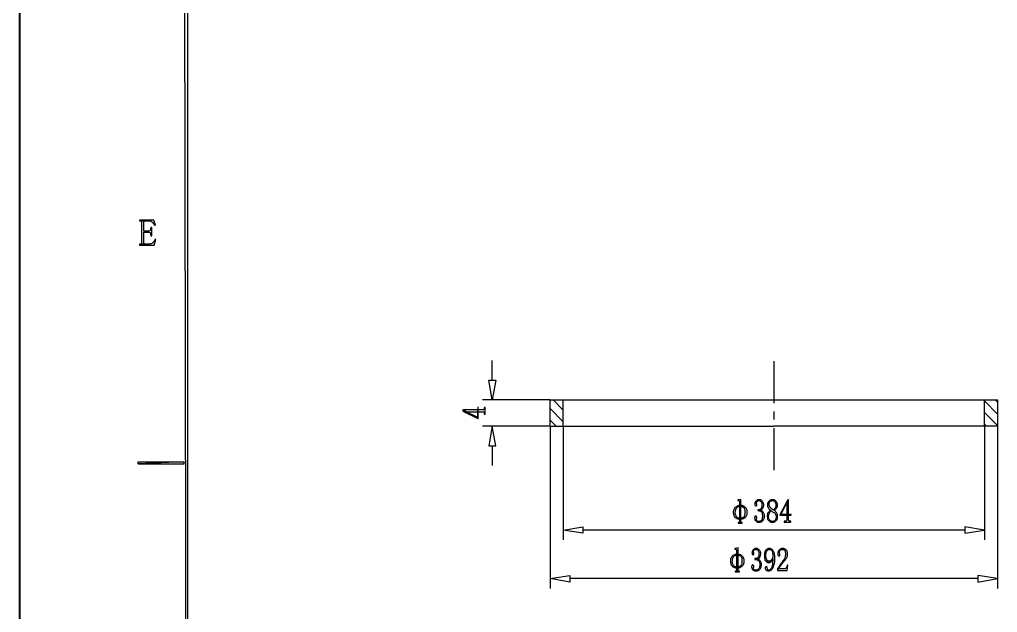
# Model space of a CAD drawing. Extents: x -15.4 to 0.8, y 0.3 to 11.8.
# Drawn here: x -15.385 to -12.619, y 4.331 to 6.009 of the extents above; entities that cross this region are included whole.
import ezdxf

# ---------------------------------------------------------------- set-up
doc = ezdxf.new("R2010")
doc.units = 0
doc.header["$MEASUREMENT"] = 0
doc.linetypes.add('AUSGEZOGEN', pattern=[0])
doc.layers.get('0').update_dxf_attribs({"linetype": 'AUSGEZOGEN'})

msp = doc.modelspace()

# ---------------------------------------------------------------- linework, layer by layer
for points in [[(-15.3829, 11.6211), (-15.3846, 11.6236), (-15.3846, 11.6236), (-15.3829, 0.5677), (-15.3829, 11.6211)], [(-15.3846, 11.6236), (-15.3829, 0.5677), (-15.3829, 0.5677), (-15.3846, 0.5677), (-15.3846, 11.6236)], [(-14.9088, 11.4269), (-14.9279, 11.4452), (-14.9279, 11.4452), (-14.9088, 0.7536), (-14.9088, 11.4269)], [(-15.0046, 5.4419), (-15.0454, 5.4419), (-15.0454, 5.4419), (-15.0454, 5.4394), (-15.0454, 5.4394), (-15.0154, 5.4394), (-15.0154, 5.4394), (-15.0129, 5.4386), (-15.0129, 5.4386), (-15.0113, 5.4377), (-15.0113, 5.4377), (-15.0088, 5.4352), (-15.0088, 5.4352), (-15.0071, 5.4344), (-15.0071, 5.4344), (-15.0063, 5.4327), (-15.0063, 5.4327), (-15.0046, 5.4311), (-15.0046, 5.4311), (-15.0038, 5.4286), (-15.0038, 5.4286), (-15.0021, 5.4269), (-15.0021, 5.4269), (-15.0004, 5.4277), (-15.0046, 5.4419)], [(-15.0438, 5.4394), (-15.0421, 5.4394), (-15.0421, 5.4394), (-15.0404, 5.4386), (-15.0404, 5.4386), (-15.0404, 5.4377), (-15.0404, 5.4377), (-15.0396, 5.4361), (-15.0396, 5.4361), (-15.0396, 5.3761), (-15.0396, 5.3761), (-15.0404, 5.3744), (-15.0404, 5.3744), (-15.0413, 5.3744), (-15.0413, 5.3744), (-15.0429, 5.3736), (-15.0429, 5.3736), (-15.0296, 5.3736), (-15.0296, 5.3736), (-15.0304, 5.3736), (-15.0304, 5.3736), (-15.0321, 5.3744), (-15.0321, 5.3744), (-15.0321, 5.3752), (-15.0321, 5.3752), (-15.0329, 5.3769), (-15.0329, 5.3769), (-15.0329, 5.4077), (-15.0329, 5.4077), (-15.0213, 5.4077), (-15.0213, 5.4077), (-15.0329, 5.4102), (-15.0329, 5.4102), (-15.0329, 5.4369), (-15.0329, 5.4369), (-15.0321, 5.4386), (-15.0321, 5.4386), (-15.0313, 5.4386), (-15.0313, 5.4386), (-15.0296, 5.4394), (-15.0296, 5.4394), (-15.0179, 5.4394), (-15.0438, 5.4394)], [(-15.0104, 5.4211), (-15.0129, 5.4211), (-15.0129, 5.4211), (-15.0129, 5.4186), (-15.0129, 5.4186), (-15.0138, 5.4161), (-15.0138, 5.4161), (-15.0138, 5.4136), (-15.0138, 5.4136), (-15.0146, 5.4127), (-15.0146, 5.4127), (-15.0154, 5.4119), (-15.0154, 5.4119), (-15.0188, 5.4102), (-15.0188, 5.4102), (-15.0329, 5.4102), (-15.0329, 5.4102), (-15.0213, 5.4077), (-15.0213, 5.4077), (-15.0179, 5.4077), (-15.0179, 5.4077), (-15.0163, 5.4069), (-15.0163, 5.4069), (-15.0146, 5.4052), (-15.0146, 5.4052), (-15.0138, 5.4036), (-15.0138, 5.4036), (-15.0138, 5.4011), (-15.0138, 5.4011), (-15.0129, 5.3986), (-15.0129, 5.3986), (-15.0129, 5.3969), (-15.0129, 5.3969), (-15.0104, 5.3969), (-15.0104, 5.4211)], [(-15.0013, 5.3877), (-15.0021, 5.3852), (-15.0021, 5.3852), (-15.0038, 5.3819), (-15.0038, 5.3819), (-15.0054, 5.3802), (-15.0054, 5.3802), (-15.0063, 5.3786), (-15.0063, 5.3786), (-15.0079, 5.3769), (-15.0079, 5.3769), (-15.0088, 5.3769), (-15.0088, 5.3769), (-15.0104, 5.3752), (-15.0104, 5.3752), (-15.0121, 5.3744), (-15.0121, 5.3744), (-15.0146, 5.3744), (-15.0146, 5.3744), (-15.0163, 5.3736), (-15.0163, 5.3736), (-15.0454, 5.3736), (-15.0454, 5.3736), (-15.0454, 5.3711), (-15.0454, 5.3711), (-15.0038, 5.3711), (-15.0038, 5.3711), (-14.9988, 5.3869), (-15.0013, 5.3877)], [(-14.0479, 4.9886), (-14.0479, 5.0444)], [(-13.2513, 5.0427), (-13.2513, 4.9236)], [(-14.0571, 4.9886), (-14.0379, 4.9886), (-14.0379, 4.9886), (-14.0479, 4.9327), (-14.0571, 4.9886)], [(-13.8838, 4.9327), (-14.0754, 4.9327)], [(-13.8838, 4.9327), (-13.2513, 4.9327)], [(-13.8838, 4.8586), (-13.8838, 4.9327)], [(-13.8754, 4.9327), (-13.8471, 4.9036)], [(-13.8471, 4.8586), (-13.8471, 4.9327)], [(-13.2513, 4.9327), (-12.6188, 4.9327), (-12.6188, 4.9327), (-12.6188, 4.8586)], [(-12.6554, 4.8586), (-12.6554, 4.9327)], [(-12.6554, 4.9302), (-12.6188, 4.8927)], [(-12.6254, 4.9327), (-12.6188, 4.9261)], [(-14.1304, 4.9044), (-14.1304, 4.9011), (-14.1304, 4.9011), (-14.0888, 4.8802), (-14.0888, 4.8802), (-14.0871, 4.8802), (-14.0871, 4.8802), (-14.0871, 4.8994), (-14.0871, 4.8994), (-14.0729, 4.8994), (-14.0729, 4.8994), (-14.0713, 4.8986), (-14.0713, 4.8986), (-14.0713, 4.8977), (-14.0713, 4.8977), (-14.0704, 4.8969), (-14.0704, 4.8969), (-14.0704, 4.8919), (-14.0704, 4.8919), (-14.0679, 4.8919), (-14.0679, 4.8919), (-14.0679, 4.9111), (-14.0679, 4.9111), (-14.0704, 4.9111), (-14.0704, 4.9111), (-14.0704, 4.9061), (-14.0704, 4.9061), (-14.0713, 4.9052), (-14.0713, 4.9052), (-14.0729, 4.9044), (-14.0729, 4.9044), (-14.0871, 4.9044), (-14.0871, 4.9044), (-14.0871, 4.9119), (-14.0871, 4.9119), (-14.0888, 4.9119), (-14.0888, 4.9119), (-14.0888, 4.8827), (-14.0888, 4.8827), (-14.1213, 4.8994), (-14.1304, 4.9044)], [(-14.1304, 4.9044), (-14.1213, 4.8994), (-14.1213, 4.8994), (-14.0888, 4.8994), (-14.0888, 4.8994), (-14.0888, 4.8827), (-14.0888, 4.8827), (-14.0888, 4.9044), (-14.1304, 4.9044)], [(-13.8838, 4.9086), (-13.8471, 4.8711)], [(-13.2513, 4.9002), (-13.2513, 4.8769)], [(-12.6554, 4.8969), (-12.6188, 4.8602)], [(-13.8838, 4.8752), (-13.8671, 4.8586)], [(-13.8838, 4.8586), (-14.0754, 4.8586)], [(-14.0571, 4.8027), (-14.0379, 4.8027), (-14.0379, 4.8027), (-14.0479, 4.8586), (-14.0571, 4.8027)], [(-13.8838, 4.8586), (-13.8838, 4.3986)], [(-13.8838, 4.8586), (-13.2513, 4.8586)], [(-13.8471, 4.8586), (-13.8471, 4.5369)], [(-12.6188, 4.8586), (-13.2513, 4.8586)], [(-13.2513, 4.8527), (-13.2513, 4.7336)], [(-12.6554, 4.8644), (-12.6496, 4.8586)], [(-12.6554, 4.8586), (-12.6554, 4.5369)], [(-12.6188, 4.8586), (-12.6188, 4.3986)], [(-14.0479, 4.8027), (-14.0479, 4.7469)], [(-14.9188, 4.7519), (-14.9188, 4.7577), (-14.9188, 4.7577), (-15.0488, 4.7519), (-14.9188, 4.7519)], [(-14.9188, 4.7577), (-15.0488, 4.7519), (-15.0488, 4.7519), (-15.0488, 4.7577), (-14.9188, 4.7577)], [(-13.3446, 4.6511), (-13.3529, 4.6494), (-13.3529, 4.6494), (-13.3529, 4.6477), (-13.3529, 4.6477), (-13.3504, 4.6477), (-13.3504, 4.6477), (-13.3496, 4.6469), (-13.3496, 4.6469), (-13.3488, 4.6461), (-13.3488, 4.6461), (-13.3488, 4.6336), (-13.3488, 4.6336), (-13.3513, 4.6336), (-13.3513, 4.6336), (-13.3521, 4.6327), (-13.3521, 4.6327), (-13.3538, 4.6327), (-13.3538, 4.6327), (-13.3554, 4.6319), (-13.3554, 4.6319), (-13.3429, 4.6319), (-13.3429, 4.6319), (-13.3413, 4.6311), (-13.3413, 4.6311), (-13.3404, 4.6311), (-13.3404, 4.6311), (-13.3388, 4.6302), (-13.3388, 4.6302), (-13.3354, 4.6269), (-13.3354, 4.6269), (-13.3354, 4.6261), (-13.3354, 4.6261), (-13.3346, 4.6244), (-13.3346, 4.6244), (-13.3338, 4.6236), (-13.3338, 4.6236), (-13.3329, 4.6219), (-13.3329, 4.6219), (-13.3329, 4.6102), (-13.3329, 4.6102), (-13.3338, 4.6077), (-13.3338, 4.6077), (-13.3338, 4.6061), (-13.3338, 4.6061), (-13.3346, 4.6044), (-13.3346, 4.6044), (-13.3354, 4.6036), (-13.3354, 4.6036), (-13.3354, 4.6019), (-13.3354, 4.6019), (-13.3371, 4.6002), (-13.3371, 4.6002), (-13.3388, 4.5994), (-13.3388, 4.5994), (-13.3396, 4.5986), (-13.3396, 4.5986), (-13.3413, 4.5977), (-13.3413, 4.5977), (-13.3571, 4.5977), (-13.3571, 4.5977), (-13.3563, 4.5969), (-13.3563, 4.5969), (-13.3546, 4.5969), (-13.3546, 4.5969), (-13.3529, 4.5961), (-13.3529, 4.5961), (-13.3521, 4.5961), (-13.3521, 4.5961), (-13.3504, 4.5952), (-13.3504, 4.5952), (-13.3488, 4.5952), (-13.3488, 4.5952), (-13.3488, 4.5861), (-13.3488, 4.5861), (-13.3521, 4.5861), (-13.3521, 4.5861), (-13.3521, 4.5836), (-13.3521, 4.5836), (-13.3421, 4.5861), (-13.3421, 4.5861), (-13.3429, 4.5861), (-13.3429, 4.5861), (-13.3438, 4.5869), (-13.3438, 4.5869), (-13.3446, 4.5886), (-13.3446, 4.5886), (-13.3446, 4.5952), (-13.3446, 4.5952), (-13.3429, 4.5961), (-13.3429, 4.5961), (-13.3396, 4.5961), (-13.3396, 4.5961), (-13.3379, 4.5969), (-13.3379, 4.5969), (-13.3371, 4.5969), (-13.3371, 4.5969), (-13.3354, 4.5977), (-13.3354, 4.5977), (-13.3346, 4.5986), (-13.3346, 4.5986), (-13.3329, 4.5994), (-13.3329, 4.5994), (-13.3304, 4.6019), (-13.3304, 4.6019), (-13.3296, 4.6036), (-13.3296, 4.6036), (-13.3288, 4.6044), (-13.3288, 4.6044), (-13.3279, 4.6061), (-13.3279, 4.6061), (-13.3279, 4.6077), (-13.3279, 4.6077), (-13.3271, 4.6094), (-13.3271, 4.6094), (-13.3271, 4.6194), (-13.3271, 4.6194), (-13.3279, 4.6211), (-13.3279, 4.6211), (-13.3279, 4.6227), (-13.3279, 4.6227), (-13.3288, 4.6244), (-13.3288, 4.6244), (-13.3296, 4.6252), (-13.3296, 4.6252), (-13.3304, 4.6269), (-13.3304, 4.6269), (-13.3321, 4.6277), (-13.3321, 4.6277), (-13.3321, 4.6286), (-13.3321, 4.6286), (-13.3329, 4.6294), (-13.3329, 4.6294), (-13.3346, 4.6302), (-13.3346, 4.6302), (-13.3354, 4.6311), (-13.3354, 4.6311), (-13.3371, 4.6319), (-13.3371, 4.6319), (-13.3379, 4.6327), (-13.3379, 4.6327), (-13.3396, 4.6336), (-13.3396, 4.6336), (-13.3446, 4.6336), (-13.3446, 4.6511)], [(-13.2988, 4.6486), (-13.3004, 4.6477), (-13.3004, 4.6477), (-13.3013, 4.6469), (-13.3013, 4.6469), (-13.3021, 4.6452), (-13.3021, 4.6452), (-13.3038, 4.6444), (-13.3038, 4.6444), (-13.3038, 4.6427), (-13.3038, 4.6427), (-13.3046, 4.6411), (-13.3046, 4.6411), (-13.3046, 4.6394), (-13.3046, 4.6394), (-13.3054, 4.6377), (-13.3054, 4.6377), (-13.3054, 4.6369), (-13.3054, 4.6369), (-13.3046, 4.6344), (-13.3046, 4.6344), (-13.3038, 4.6336), (-13.3038, 4.6336), (-13.3029, 4.6327), (-13.3029, 4.6327), (-13.3013, 4.6327), (-13.3013, 4.6327), (-13.2996, 4.6336), (-13.2996, 4.6336), (-13.2996, 4.6386), (-13.2996, 4.6386), (-13.3004, 4.6386), (-13.3004, 4.6386), (-13.3004, 4.6444), (-13.3004, 4.6444), (-13.2996, 4.6452), (-13.2996, 4.6452), (-13.2963, 4.6469), (-13.2963, 4.6469), (-13.2954, 4.6477), (-13.2954, 4.6477), (-13.2938, 4.6477), (-13.2988, 4.6486)], [(-13.2929, 4.6502), (-13.2946, 4.6494), (-13.2946, 4.6494), (-13.2963, 4.6494), (-13.2963, 4.6494), (-13.2971, 4.6486), (-13.2971, 4.6486), (-13.2988, 4.6486), (-13.2988, 4.6486), (-13.2938, 4.6477), (-13.2938, 4.6477), (-13.2921, 4.6477), (-13.2921, 4.6477), (-13.2904, 4.6469), (-13.2904, 4.6469), (-13.2888, 4.6461), (-13.2888, 4.6461), (-13.2879, 4.6452), (-13.2879, 4.6452), (-13.2863, 4.6419), (-13.2863, 4.6419), (-13.2854, 4.6402), (-13.2854, 4.6402), (-13.2854, 4.6294), (-13.2854, 4.6294), (-13.2863, 4.6277), (-13.2863, 4.6277), (-13.2871, 4.6261), (-13.2871, 4.6261), (-13.2879, 4.6252), (-13.2879, 4.6252), (-13.2879, 4.6244), (-13.2879, 4.6244), (-13.2888, 4.6236), (-13.2888, 4.6236), (-13.2904, 4.6227), (-13.2904, 4.6227), (-13.2913, 4.6219), (-13.2913, 4.6219), (-13.2929, 4.6219), (-13.2929, 4.6219), (-13.2946, 4.6211), (-13.2946, 4.6211), (-13.2963, 4.6211), (-13.2963, 4.6211), (-13.2963, 4.6194), (-13.2963, 4.6194), (-13.2946, 4.6194), (-13.2946, 4.6194), (-13.2929, 4.6186), (-13.2929, 4.6186), (-13.2896, 4.6186), (-13.2896, 4.6186), (-13.2879, 4.6169), (-13.2879, 4.6169), (-13.2863, 4.6161), (-13.2863, 4.6161), (-13.2854, 4.6152), (-13.2854, 4.6152), (-13.2846, 4.6136), (-13.2846, 4.6136), (-13.2846, 4.6119), (-13.2846, 4.6119), (-13.2838, 4.6102), (-13.2838, 4.6102), (-13.2838, 4.6086), (-13.2838, 4.6086), (-13.2829, 4.6069), (-13.2829, 4.6069), (-13.2829, 4.6002), (-13.2829, 4.6002), (-13.2838, 4.5986), (-13.2838, 4.5986), (-13.2838, 4.5969), (-13.2838, 4.5969), (-13.2846, 4.5952), (-13.2846, 4.5952), (-13.2854, 4.5936), (-13.2854, 4.5936), (-13.2854, 4.5927), (-13.2854, 4.5927), (-13.2863, 4.5927), (-13.2863, 4.5927), (-13.2871, 4.5911), (-13.2871, 4.5911), (-13.2879, 4.5902), (-13.2879, 4.5902), (-13.2896, 4.5894), (-13.2896, 4.5894), (-13.2904, 4.5894), (-13.2904, 4.5894), (-13.2921, 4.5886), (-13.2921, 4.5886), (-13.2938, 4.5886), (-13.2938, 4.5886), (-13.2854, 4.5886), (-13.2854, 4.5886), (-13.2838, 4.5894), (-13.2838, 4.5894), (-13.2829, 4.5902), (-13.2829, 4.5902), (-13.2821, 4.5919), (-13.2821, 4.5919), (-13.2813, 4.5927), (-13.2813, 4.5927), (-13.2804, 4.5936), (-13.2804, 4.5936), (-13.2796, 4.5952), (-13.2796, 4.5952), (-13.2788, 4.5969), (-13.2788, 4.5969), (-13.2788, 4.5986), (-13.2788, 4.5986), (-13.2779, 4.6002), (-13.2779, 4.6002), (-13.2779, 4.6077), (-13.2779, 4.6077), (-13.2788, 4.6094), (-13.2788, 4.6094), (-13.2796, 4.6111), (-13.2796, 4.6111), (-13.2804, 4.6127), (-13.2804, 4.6127), (-13.2804, 4.6136), (-13.2804, 4.6136), (-13.2813, 4.6144), (-13.2813, 4.6144), (-13.2821, 4.6161), (-13.2821, 4.6161), (-13.2829, 4.6169), (-13.2829, 4.6169), (-13.2846, 4.6177), (-13.2846, 4.6177), (-13.2854, 4.6186), (-13.2854, 4.6186), (-13.2888, 4.6202), (-13.2888, 4.6202), (-13.2879, 4.6211), (-13.2879, 4.6211), (-13.2846, 4.6227), (-13.2846, 4.6227), (-13.2838, 4.6236), (-13.2838, 4.6236), (-13.2829, 4.6252), (-13.2829, 4.6252), (-13.2821, 4.6261), (-13.2821, 4.6261), (-13.2813, 4.6269), (-13.2813, 4.6269), (-13.2813, 4.6286), (-13.2813, 4.6286), (-13.2804, 4.6302), (-13.2804, 4.6302), (-13.2804, 4.6319), (-13.2804, 4.6319), (-13.2796, 4.6336), (-13.2796, 4.6336), (-13.2796, 4.6369), (-13.2796, 4.6369), (-13.2804, 4.6386), (-13.2804, 4.6386), (-13.2804, 4.6402), (-13.2804, 4.6402), (-13.2813, 4.6419), (-13.2813, 4.6419), (-13.2821, 4.6436), (-13.2821, 4.6436), (-13.2838, 4.6452), (-13.2838, 4.6452), (-13.2846, 4.6469), (-13.2846, 4.6469), (-13.2854, 4.6477), (-13.2854, 4.6477), (-13.2871, 4.6486), (-13.2871, 4.6486), (-13.2879, 4.6494), (-13.2879, 4.6494), (-13.2913, 4.6494), (-13.2929, 4.6502)], [(-13.2546, 4.6502), (-13.2563, 4.6494), (-13.2563, 4.6494), (-13.2588, 4.6494), (-13.2588, 4.6494), (-13.2604, 4.6486), (-13.2604, 4.6486), (-13.2621, 4.6486), (-13.2621, 4.6486), (-13.2629, 4.6477), (-13.2629, 4.6477), (-13.2638, 4.6469), (-13.2638, 4.6469), (-13.2654, 4.6452), (-13.2654, 4.6452), (-13.2654, 4.6444), (-13.2654, 4.6444), (-13.2671, 4.6436), (-13.2671, 4.6436), (-13.2679, 4.6419), (-13.2679, 4.6419), (-13.2679, 4.6402), (-13.2679, 4.6402), (-13.2688, 4.6386), (-13.2688, 4.6386), (-13.2688, 4.6319), (-13.2688, 4.6319), (-13.2679, 4.6294), (-13.2679, 4.6294), (-13.2671, 4.6286), (-13.2671, 4.6286), (-13.2663, 4.6269), (-13.2663, 4.6269), (-13.2663, 4.6261), (-13.2663, 4.6261), (-13.2654, 4.6244), (-13.2654, 4.6244), (-13.2646, 4.6236), (-13.2646, 4.6236), (-13.2629, 4.6219), (-13.2629, 4.6219), (-13.2621, 4.6211), (-13.2621, 4.6211), (-13.2604, 4.6202), (-13.2604, 4.6202), (-13.2613, 4.6202), (-13.2613, 4.6202), (-13.2621, 4.6186), (-13.2621, 4.6186), (-13.2579, 4.6186), (-13.2579, 4.6186), (-13.2546, 4.6169), (-13.2546, 4.6169), (-13.2538, 4.6152), (-13.2538, 4.6152), (-13.2521, 4.6144), (-13.2521, 4.6144), (-13.2513, 4.6136), (-13.2513, 4.6136), (-13.2496, 4.6127), (-13.2496, 4.6127), (-13.2479, 4.6111), (-13.2479, 4.6111), (-13.2454, 4.6061), (-13.2454, 4.6061), (-13.2446, 4.6044), (-13.2446, 4.6044), (-13.2446, 4.5986), (-13.2446, 4.5986), (-13.2454, 4.5969), (-13.2454, 4.5969), (-13.2454, 4.5952), (-13.2454, 4.5952), (-13.2471, 4.5919), (-13.2471, 4.5919), (-13.2488, 4.5902), (-13.2488, 4.5902), (-13.2504, 4.5894), (-13.2504, 4.5894), (-13.2521, 4.5894), (-13.2521, 4.5894), (-13.2529, 4.5886), (-13.2529, 4.5886), (-13.2621, 4.5886), (-13.2621, 4.5886), (-13.2613, 4.5877), (-13.2613, 4.5877), (-13.2596, 4.5869), (-13.2596, 4.5869), (-13.2504, 4.5869), (-13.2504, 4.5869), (-13.2496, 4.5877), (-13.2496, 4.5877), (-13.2479, 4.5886), (-13.2479, 4.5886), (-13.2471, 4.5894), (-13.2471, 4.5894), (-13.2454, 4.5902), (-13.2454, 4.5902), (-13.2446, 4.5911), (-13.2446, 4.5911), (-13.2446, 4.5919), (-13.2446, 4.5919), (-13.2438, 4.5927), (-13.2438, 4.5927), (-13.2421, 4.5944), (-13.2421, 4.5944), (-13.2421, 4.5961), (-13.2421, 4.5961), (-13.2413, 4.5977), (-13.2413, 4.5977), (-13.2413, 4.5994), (-13.2413, 4.5994), (-13.2404, 4.6011), (-13.2404, 4.6011), (-13.2404, 4.6052), (-13.2404, 4.6052), (-13.2413, 4.6069), (-13.2413, 4.6069), (-13.2413, 4.6086), (-13.2413, 4.6086), (-13.2421, 4.6102), (-13.2421, 4.6102), (-13.2429, 4.6119), (-13.2429, 4.6119), (-13.2429, 4.6127), (-13.2429, 4.6127), (-13.2438, 4.6144), (-13.2438, 4.6144), (-13.2454, 4.6152), (-13.2454, 4.6152), (-13.2463, 4.6169), (-13.2463, 4.6169), (-13.2471, 4.6177), (-13.2471, 4.6177), (-13.2488, 4.6194), (-13.2488, 4.6194), (-13.2504, 4.6202), (-13.2504, 4.6202), (-13.2496, 4.6202), (-13.2496, 4.6202), (-13.2488, 4.6211), (-13.2488, 4.6211), (-13.2521, 4.6219), (-13.2521, 4.6219), (-13.2529, 4.6219), (-13.2529, 4.6219), (-13.2546, 4.6227), (-13.2546, 4.6227), (-13.2554, 4.6236), (-13.2554, 4.6236), (-13.2571, 4.6244), (-13.2571, 4.6244), (-13.2579, 4.6252), (-13.2579, 4.6252), (-13.2596, 4.6261), (-13.2596, 4.6261), (-13.2604, 4.6277), (-13.2604, 4.6277), (-13.2613, 4.6286), (-13.2613, 4.6286), (-13.2629, 4.6302), (-13.2629, 4.6302), (-13.2638, 4.6319), (-13.2638, 4.6319), (-13.2646, 4.6336), (-13.2646, 4.6336), (-13.2646, 4.6394), (-13.2646, 4.6394), (-13.2638, 4.6411), (-13.2638, 4.6411), (-13.2638, 4.6427), (-13.2638, 4.6427), (-13.2629, 4.6444), (-13.2629, 4.6444), (-13.2621, 4.6452), (-13.2621, 4.6452), (-13.2604, 4.6461), (-13.2604, 4.6461), (-13.2596, 4.6469), (-13.2596, 4.6469), (-13.2579, 4.6469), (-13.2579, 4.6469), (-13.2563, 4.6477), (-13.2563, 4.6477), (-13.2479, 4.6477), (-13.2479, 4.6477), (-13.2488, 4.6486), (-13.2488, 4.6486), (-13.2504, 4.6494), (-13.2504, 4.6494), (-13.2529, 4.6494), (-13.2546, 4.6502)], [(-13.2479, 4.6477), (-13.2546, 4.6477), (-13.2546, 4.6477), (-13.2538, 4.6477), (-13.2538, 4.6477), (-13.2521, 4.6469), (-13.2521, 4.6469), (-13.2504, 4.6469), (-13.2504, 4.6469), (-13.2471, 4.6436), (-13.2471, 4.6436), (-13.2463, 4.6419), (-13.2463, 4.6419), (-13.2463, 4.6402), (-13.2463, 4.6402), (-13.2454, 4.6386), (-13.2454, 4.6386), (-13.2454, 4.6302), (-13.2454, 4.6302), (-13.2471, 4.6269), (-13.2471, 4.6269), (-13.2471, 4.6261), (-13.2471, 4.6261), (-13.2488, 4.6252), (-13.2488, 4.6252), (-13.2496, 4.6236), (-13.2496, 4.6236), (-13.2504, 4.6227), (-13.2504, 4.6227), (-13.2521, 4.6219), (-13.2521, 4.6219), (-13.2488, 4.6211), (-13.2488, 4.6211), (-13.2471, 4.6219), (-13.2471, 4.6219), (-13.2463, 4.6236), (-13.2463, 4.6236), (-13.2446, 4.6244), (-13.2446, 4.6244), (-13.2438, 4.6261), (-13.2438, 4.6261), (-13.2429, 4.6269), (-13.2429, 4.6269), (-13.2429, 4.6277), (-13.2429, 4.6277), (-13.2421, 4.6294), (-13.2421, 4.6294), (-13.2413, 4.6311), (-13.2413, 4.6311), (-13.2413, 4.6377), (-13.2413, 4.6377), (-13.2421, 4.6394), (-13.2421, 4.6394), (-13.2421, 4.6411), (-13.2421, 4.6411), (-13.2429, 4.6427), (-13.2429, 4.6427), (-13.2438, 4.6444), (-13.2438, 4.6444), (-13.2446, 4.6452), (-13.2446, 4.6452), (-13.2463, 4.6469), (-13.2479, 4.6477)], [(-13.2096, 4.6502), (-13.2121, 4.6502), (-13.2121, 4.6502), (-13.2338, 4.6077), (-13.2338, 4.6077), (-13.2338, 4.6061), (-13.2338, 4.6061), (-13.2146, 4.6061), (-13.2146, 4.6061), (-13.2146, 4.5919), (-13.2146, 4.5919), (-13.2154, 4.5902), (-13.2154, 4.5902), (-13.2171, 4.5894), (-13.2171, 4.5894), (-13.2221, 4.5894), (-13.2221, 4.5894), (-13.2221, 4.5869), (-13.2221, 4.5869), (-13.2029, 4.5869), (-13.2029, 4.5869), (-13.2029, 4.5894), (-13.2029, 4.5894), (-13.2071, 4.5894), (-13.2071, 4.5894), (-13.2088, 4.5902), (-13.2088, 4.5902), (-13.2088, 4.5911), (-13.2088, 4.5911), (-13.2096, 4.5919), (-13.2096, 4.5919), (-13.2096, 4.6061), (-13.2096, 4.6061), (-13.2021, 4.6061), (-13.2021, 4.6061), (-13.2021, 4.6086), (-13.2021, 4.6086), (-13.2313, 4.6086), (-13.2313, 4.6086), (-13.2146, 4.6411), (-13.2096, 4.6502)], [(-13.2096, 4.6502), (-13.2146, 4.6411), (-13.2146, 4.6411), (-13.2146, 4.6086), (-13.2146, 4.6086), (-13.2313, 4.6086), (-13.2313, 4.6086), (-13.2096, 4.6086), (-13.2096, 4.6502)], [(-13.3554, 4.6319), (-13.3563, 4.6311), (-13.3563, 4.6311), (-13.3579, 4.6302), (-13.3579, 4.6302), (-13.3588, 4.6294), (-13.3588, 4.6294), (-13.3604, 4.6286), (-13.3604, 4.6286), (-13.3613, 4.6277), (-13.3613, 4.6277), (-13.3621, 4.6261), (-13.3621, 4.6261), (-13.3629, 4.6252), (-13.3629, 4.6252), (-13.3638, 4.6236), (-13.3638, 4.6236), (-13.3646, 4.6219), (-13.3646, 4.6219), (-13.3654, 4.6202), (-13.3654, 4.6202), (-13.3654, 4.6186), (-13.3654, 4.6186), (-13.3663, 4.6169), (-13.3663, 4.6169), (-13.3663, 4.6127), (-13.3663, 4.6127), (-13.3654, 4.6102), (-13.3654, 4.6102), (-13.3654, 4.6086), (-13.3654, 4.6086), (-13.3646, 4.6069), (-13.3646, 4.6069), (-13.3646, 4.6052), (-13.3646, 4.6052), (-13.3638, 4.6036), (-13.3638, 4.6036), (-13.3629, 4.6027), (-13.3629, 4.6027), (-13.3621, 4.6011), (-13.3621, 4.6011), (-13.3604, 4.6002), (-13.3604, 4.6002), (-13.3588, 4.5986), (-13.3588, 4.5986), (-13.3571, 4.5977), (-13.3571, 4.5977), (-13.3496, 4.5977), (-13.3496, 4.5977), (-13.3513, 4.5977), (-13.3513, 4.5977), (-13.3529, 4.5986), (-13.3529, 4.5986), (-13.3538, 4.5994), (-13.3538, 4.5994), (-13.3554, 4.6002), (-13.3554, 4.6002), (-13.3563, 4.6011), (-13.3563, 4.6011), (-13.3571, 4.6027), (-13.3571, 4.6027), (-13.3579, 4.6027), (-13.3579, 4.6027), (-13.3579, 4.6044), (-13.3579, 4.6044), (-13.3588, 4.6061), (-13.3588, 4.6061), (-13.3596, 4.6077), (-13.3596, 4.6077), (-13.3596, 4.6094), (-13.3596, 4.6094), (-13.3604, 4.6111), (-13.3604, 4.6111), (-13.3604, 4.6161), (-13.3604, 4.6161), (-13.3596, 4.6177), (-13.3596, 4.6177), (-13.3596, 4.6202), (-13.3596, 4.6202), (-13.3588, 4.6219), (-13.3588, 4.6219), (-13.3588, 4.6236), (-13.3588, 4.6236), (-13.3579, 4.6244), (-13.3579, 4.6244), (-13.3571, 4.6261), (-13.3571, 4.6261), (-13.3563, 4.6277), (-13.3563, 4.6277), (-13.3554, 4.6286), (-13.3554, 4.6286), (-13.3538, 4.6294), (-13.3538, 4.6294), (-13.3529, 4.6302), (-13.3529, 4.6302), (-13.3513, 4.6311), (-13.3513, 4.6311), (-13.3488, 4.6311), (-13.3488, 4.6311), (-13.3446, 4.6319), (-13.3554, 4.6319)], [(-13.3446, 4.6319), (-13.3488, 4.6311), (-13.3488, 4.6311), (-13.3488, 4.5977), (-13.3488, 4.5977), (-13.3496, 4.5977), (-13.3496, 4.5977), (-13.3446, 4.5977), (-13.3446, 4.6319)], [(-13.3029, 4.6036), (-13.3038, 4.6036), (-13.3038, 4.6036), (-13.3046, 4.6027), (-13.3046, 4.6027), (-13.3054, 4.6019), (-13.3054, 4.6019), (-13.3054, 4.6002), (-13.3054, 4.6002), (-13.3063, 4.5986), (-13.3063, 4.5986), (-13.3063, 4.5977), (-13.3063, 4.5977), (-13.3054, 4.5961), (-13.3054, 4.5961), (-13.3054, 4.5944), (-13.3054, 4.5944), (-13.3046, 4.5927), (-13.3046, 4.5927), (-13.3038, 4.5919), (-13.3038, 4.5919), (-13.3021, 4.5902), (-13.3021, 4.5902), (-13.3013, 4.5894), (-13.3013, 4.5894), (-13.3004, 4.5886), (-13.3004, 4.5886), (-13.2988, 4.5877), (-13.2988, 4.5877), (-13.2979, 4.5869), (-13.2979, 4.5869), (-13.2896, 4.5869), (-13.2896, 4.5869), (-13.2879, 4.5877), (-13.2879, 4.5877), (-13.2863, 4.5877), (-13.2863, 4.5877), (-13.2854, 4.5886), (-13.2854, 4.5886), (-13.2954, 4.5886), (-13.2954, 4.5886), (-13.2971, 4.5894), (-13.2971, 4.5894), (-13.2988, 4.5902), (-13.2988, 4.5902), (-13.2996, 4.5911), (-13.2996, 4.5911), (-13.3004, 4.5919), (-13.3004, 4.5919), (-13.3004, 4.5961), (-13.3004, 4.5961), (-13.2996, 4.5977), (-13.2996, 4.5977), (-13.2996, 4.6002), (-13.2996, 4.6002), (-13.3004, 4.6019), (-13.3004, 4.6019), (-13.3004, 4.6027), (-13.3004, 4.6027), (-13.3013, 4.6036), (-13.3029, 4.6036)], [(-13.2621, 4.6186), (-13.2638, 4.6177), (-13.2638, 4.6177), (-13.2646, 4.6161), (-13.2646, 4.6161), (-13.2654, 4.6152), (-13.2654, 4.6152), (-13.2671, 4.6136), (-13.2671, 4.6136), (-13.2671, 4.6127), (-13.2671, 4.6127), (-13.2679, 4.6127), (-13.2679, 4.6127), (-13.2688, 4.6111), (-13.2688, 4.6111), (-13.2688, 4.6094), (-13.2688, 4.6094), (-13.2696, 4.6077), (-13.2696, 4.6077), (-13.2696, 4.6061), (-13.2696, 4.6061), (-13.2704, 4.6044), (-13.2704, 4.6044), (-13.2704, 4.6019), (-13.2704, 4.6019), (-13.2696, 4.6002), (-13.2696, 4.6002), (-13.2696, 4.5969), (-13.2696, 4.5969), (-13.2688, 4.5952), (-13.2688, 4.5952), (-13.2679, 4.5944), (-13.2679, 4.5944), (-13.2671, 4.5927), (-13.2671, 4.5927), (-13.2654, 4.5911), (-13.2654, 4.5911), (-13.2646, 4.5902), (-13.2646, 4.5902), (-13.2638, 4.5894), (-13.2638, 4.5894), (-13.2621, 4.5886), (-13.2621, 4.5886), (-13.2554, 4.5886), (-13.2554, 4.5886), (-13.2563, 4.5886), (-13.2563, 4.5886), (-13.2579, 4.5894), (-13.2579, 4.5894), (-13.2596, 4.5894), (-13.2596, 4.5894), (-13.2604, 4.5902), (-13.2604, 4.5902), (-13.2621, 4.5911), (-13.2621, 4.5911), (-13.2629, 4.5919), (-13.2629, 4.5919), (-13.2638, 4.5936), (-13.2638, 4.5936), (-13.2646, 4.5944), (-13.2646, 4.5944), (-13.2654, 4.5961), (-13.2654, 4.5961), (-13.2654, 4.5977), (-13.2654, 4.5977), (-13.2663, 4.5994), (-13.2663, 4.5994), (-13.2663, 4.6044), (-13.2663, 4.6044), (-13.2654, 4.6069), (-13.2654, 4.6069), (-13.2654, 4.6086), (-13.2654, 4.6086), (-13.2646, 4.6102), (-13.2646, 4.6102), (-13.2638, 4.6119), (-13.2638, 4.6119), (-13.2629, 4.6136), (-13.2629, 4.6136), (-13.2621, 4.6152), (-13.2621, 4.6152), (-13.2613, 4.6161), (-13.2613, 4.6161), (-13.2604, 4.6177), (-13.2604, 4.6177), (-13.2588, 4.6186), (-13.2621, 4.6186)], [(-13.7913, 4.5736), (-13.7913, 4.5552), (-13.7913, 4.5552), (-13.8471, 4.5644), (-13.7913, 4.5736)], [(-12.7113, 4.5644), (-13.7913, 4.5644)], [(-13.3404, 4.5861), (-13.3421, 4.5861), (-13.3421, 4.5861), (-13.3521, 4.5836), (-13.3521, 4.5836), (-13.3404, 4.5836), (-13.3404, 4.5861)], [(-12.7113, 4.5736), (-12.7113, 4.5552), (-12.7113, 4.5552), (-12.6554, 4.5644), (-12.7113, 4.5736)], [(-13.3521, 4.5136), (-13.3613, 4.5119), (-13.3613, 4.5119), (-13.3613, 4.5102), (-13.3613, 4.5102), (-13.3588, 4.5102), (-13.3588, 4.5102), (-13.3571, 4.5086), (-13.3571, 4.5086), (-13.3571, 4.4961), (-13.3571, 4.4961), (-13.3579, 4.4952), (-13.3579, 4.4952), (-13.3604, 4.4952), (-13.3604, 4.4952), (-13.3621, 4.4944), (-13.3621, 4.4944), (-13.3638, 4.4936), (-13.3638, 4.4936), (-13.3496, 4.4936), (-13.3496, 4.4936), (-13.3479, 4.4927), (-13.3479, 4.4927), (-13.3471, 4.4919), (-13.3471, 4.4919), (-13.3454, 4.4911), (-13.3454, 4.4911), (-13.3446, 4.4902), (-13.3446, 4.4902), (-13.3438, 4.4886), (-13.3438, 4.4886), (-13.3429, 4.4869), (-13.3429, 4.4869), (-13.3421, 4.4852), (-13.3421, 4.4852), (-13.3413, 4.4836), (-13.3413, 4.4836), (-13.3413, 4.4719), (-13.3413, 4.4719), (-13.3421, 4.4702), (-13.3421, 4.4702), (-13.3421, 4.4686), (-13.3421, 4.4686), (-13.3429, 4.4669), (-13.3429, 4.4669), (-13.3438, 4.4652), (-13.3438, 4.4652), (-13.3438, 4.4644), (-13.3438, 4.4644), (-13.3446, 4.4636), (-13.3446, 4.4636), (-13.3454, 4.4627), (-13.3454, 4.4627), (-13.3471, 4.4611), (-13.3471, 4.4611), (-13.3479, 4.4611), (-13.3479, 4.4611), (-13.3496, 4.4602), (-13.3496, 4.4602), (-13.3579, 4.4602), (-13.3579, 4.4602), (-13.3654, 4.4594), (-13.3654, 4.4594), (-13.3646, 4.4594), (-13.3646, 4.4594), (-13.3629, 4.4586), (-13.3629, 4.4586), (-13.3613, 4.4586), (-13.3613, 4.4586), (-13.3604, 4.4577), (-13.3604, 4.4577), (-13.3571, 4.4577), (-13.3571, 4.4577), (-13.3571, 4.4486), (-13.3571, 4.4486), (-13.3588, 4.4477), (-13.3588, 4.4477), (-13.3604, 4.4477), (-13.3604, 4.4477), (-13.3604, 4.4461), (-13.3604, 4.4461), (-13.3504, 4.4477), (-13.3504, 4.4477), (-13.3521, 4.4494), (-13.3521, 4.4494), (-13.3521, 4.4577), (-13.3521, 4.4577), (-13.3496, 4.4577), (-13.3496, 4.4577), (-13.3479, 4.4586), (-13.3479, 4.4586), (-13.3463, 4.4586), (-13.3463, 4.4586), (-13.3454, 4.4594), (-13.3454, 4.4594), (-13.3438, 4.4602), (-13.3438, 4.4602), (-13.3429, 4.4611), (-13.3429, 4.4611), (-13.3413, 4.4619), (-13.3413, 4.4619), (-13.3404, 4.4627), (-13.3404, 4.4627), (-13.3396, 4.4627), (-13.3396, 4.4627), (-13.3388, 4.4644), (-13.3388, 4.4644), (-13.3379, 4.4652), (-13.3379, 4.4652), (-13.3363, 4.4686), (-13.3363, 4.4686), (-13.3363, 4.4702), (-13.3363, 4.4702), (-13.3354, 4.4719), (-13.3354, 4.4719), (-13.3354, 4.4811), (-13.3354, 4.4811), (-13.3363, 4.4827), (-13.3363, 4.4827), (-13.3363, 4.4844), (-13.3363, 4.4844), (-13.3379, 4.4877), (-13.3379, 4.4877), (-13.3388, 4.4886), (-13.3388, 4.4886), (-13.3404, 4.4902), (-13.3404, 4.4902), (-13.3413, 4.4919), (-13.3413, 4.4919), (-13.3429, 4.4927), (-13.3429, 4.4927), (-13.3438, 4.4936), (-13.3438, 4.4936), (-13.3454, 4.4944), (-13.3454, 4.4944), (-13.3463, 4.4944), (-13.3463, 4.4944), (-13.3479, 4.4952), (-13.3479, 4.4952), (-13.3496, 4.4952), (-13.3496, 4.4952), (-13.3513, 4.4961), (-13.3513, 4.4961), (-13.3521, 4.4961), (-13.3521, 4.5136)], [(-13.3071, 4.5102), (-13.3088, 4.5094), (-13.3088, 4.5094), (-13.3104, 4.5077), (-13.3104, 4.5077), (-13.3129, 4.5027), (-13.3129, 4.5027), (-13.3129, 4.5011), (-13.3129, 4.5011), (-13.3138, 4.4994), (-13.3138, 4.4994), (-13.3129, 4.4986), (-13.3129, 4.4986), (-13.3129, 4.4969), (-13.3129, 4.4969), (-13.3104, 4.4944), (-13.3104, 4.4944), (-13.3096, 4.4944), (-13.3096, 4.4944), (-13.3079, 4.4961), (-13.3079, 4.4961), (-13.3079, 4.5002), (-13.3079, 4.5002), (-13.3088, 4.5019), (-13.3088, 4.5019), (-13.3088, 4.5061), (-13.3088, 4.5061), (-13.3079, 4.5077), (-13.3079, 4.5077), (-13.3063, 4.5086), (-13.3063, 4.5086), (-13.3046, 4.5094), (-13.3046, 4.5094), (-13.3021, 4.5094), (-13.3071, 4.5102)], [(-13.3013, 4.5119), (-13.3046, 4.5119), (-13.3046, 4.5119), (-13.3054, 4.5111), (-13.3054, 4.5111), (-13.3071, 4.5102), (-13.3071, 4.5102), (-13.3021, 4.5094), (-13.3021, 4.5094), (-13.2988, 4.5094), (-13.2988, 4.5094), (-13.2971, 4.5086), (-13.2971, 4.5086), (-13.2963, 4.5069), (-13.2963, 4.5069), (-13.2954, 4.5061), (-13.2954, 4.5061), (-13.2954, 4.5052), (-13.2954, 4.5052), (-13.2938, 4.5019), (-13.2938, 4.5019), (-13.2938, 4.4911), (-13.2938, 4.4911), (-13.2946, 4.4894), (-13.2946, 4.4894), (-13.2954, 4.4886), (-13.2954, 4.4886), (-13.2971, 4.4852), (-13.2971, 4.4852), (-13.2988, 4.4852), (-13.2988, 4.4852), (-13.2996, 4.4844), (-13.2996, 4.4844), (-13.3013, 4.4836), (-13.3013, 4.4836), (-13.3046, 4.4836), (-13.3046, 4.4836), (-13.3046, 4.4811), (-13.3046, 4.4811), (-13.2996, 4.4811), (-13.2996, 4.4811), (-13.2979, 4.4802), (-13.2979, 4.4802), (-13.2971, 4.4794), (-13.2971, 4.4794), (-13.2954, 4.4794), (-13.2954, 4.4794), (-13.2946, 4.4786), (-13.2946, 4.4786), (-13.2929, 4.4752), (-13.2929, 4.4752), (-13.2921, 4.4744), (-13.2921, 4.4744), (-13.2921, 4.4727), (-13.2921, 4.4727), (-13.2913, 4.4711), (-13.2913, 4.4711), (-13.2913, 4.4627), (-13.2913, 4.4627), (-13.2921, 4.4602), (-13.2921, 4.4602), (-13.2921, 4.4586), (-13.2921, 4.4586), (-13.2929, 4.4569), (-13.2929, 4.4569), (-13.2929, 4.4561), (-13.2929, 4.4561), (-13.2938, 4.4544), (-13.2938, 4.4544), (-13.2946, 4.4544), (-13.2946, 4.4544), (-13.2963, 4.4527), (-13.2963, 4.4527), (-13.2971, 4.4519), (-13.2971, 4.4519), (-13.2988, 4.4511), (-13.2988, 4.4511), (-13.3021, 4.4511), (-13.3021, 4.4511), (-13.2938, 4.4511), (-13.2938, 4.4511), (-13.2921, 4.4519), (-13.2921, 4.4519), (-13.2913, 4.4527), (-13.2913, 4.4527), (-13.2896, 4.4544), (-13.2896, 4.4544), (-13.2871, 4.4594), (-13.2871, 4.4594), (-13.2871, 4.4611), (-13.2871, 4.4611), (-13.2863, 4.4627), (-13.2863, 4.4627), (-13.2863, 4.4702), (-13.2863, 4.4702), (-13.2871, 4.4719), (-13.2871, 4.4719), (-13.2879, 4.4736), (-13.2879, 4.4736), (-13.2896, 4.4769), (-13.2896, 4.4769), (-13.2929, 4.4802), (-13.2929, 4.4802), (-13.2938, 4.4811), (-13.2938, 4.4811), (-13.2971, 4.4827), (-13.2971, 4.4827), (-13.2963, 4.4836), (-13.2963, 4.4836), (-13.2946, 4.4836), (-13.2946, 4.4836), (-13.2913, 4.4869), (-13.2913, 4.4869), (-13.2904, 4.4886), (-13.2904, 4.4886), (-13.2896, 4.4894), (-13.2896, 4.4894), (-13.2896, 4.4902), (-13.2896, 4.4902), (-13.2888, 4.4919), (-13.2888, 4.4919), (-13.2888, 4.4944), (-13.2888, 4.4944), (-13.2879, 4.4961), (-13.2879, 4.4961), (-13.2879, 4.4994), (-13.2879, 4.4994), (-13.2888, 4.5011), (-13.2888, 4.5011), (-13.2888, 4.5027), (-13.2888, 4.5027), (-13.2904, 4.5061), (-13.2904, 4.5061), (-13.2938, 4.5094), (-13.2938, 4.5094), (-13.2954, 4.5102), (-13.2954, 4.5102), (-13.2963, 4.5111), (-13.2963, 4.5111), (-13.2979, 4.5119), (-13.2979, 4.5119), (-13.2996, 4.5119), (-13.3013, 4.5119)], [(-13.2638, 4.5119), (-13.2663, 4.5119), (-13.2663, 4.5119), (-13.2679, 4.5111), (-13.2679, 4.5111), (-13.2688, 4.5111), (-13.2688, 4.5111), (-13.2704, 4.5102), (-13.2704, 4.5102), (-13.2713, 4.5094), (-13.2713, 4.5094), (-13.2729, 4.5086), (-13.2729, 4.5086), (-13.2738, 4.5077), (-13.2738, 4.5077), (-13.2746, 4.5061), (-13.2746, 4.5061), (-13.2754, 4.5052), (-13.2754, 4.5052), (-13.2754, 4.5044), (-13.2754, 4.5044), (-13.2763, 4.5027), (-13.2763, 4.5027), (-13.2771, 4.5011), (-13.2771, 4.5011), (-13.2779, 4.4994), (-13.2779, 4.4994), (-13.2779, 4.4936), (-13.2779, 4.4936), (-13.2788, 4.4919), (-13.2788, 4.4919), (-13.2779, 4.4902), (-13.2779, 4.4902), (-13.2779, 4.4844), (-13.2779, 4.4844), (-13.2771, 4.4827), (-13.2771, 4.4827), (-13.2771, 4.4811), (-13.2771, 4.4811), (-13.2763, 4.4794), (-13.2763, 4.4794), (-13.2754, 4.4786), (-13.2754, 4.4786), (-13.2746, 4.4769), (-13.2746, 4.4769), (-13.2738, 4.4761), (-13.2738, 4.4761), (-13.2646, 4.4761), (-13.2646, 4.4761), (-13.2663, 4.4761), (-13.2663, 4.4761), (-13.2679, 4.4769), (-13.2679, 4.4769), (-13.2688, 4.4777), (-13.2688, 4.4777), (-13.2704, 4.4786), (-13.2704, 4.4786), (-13.2713, 4.4802), (-13.2713, 4.4802), (-13.2721, 4.4819), (-13.2721, 4.4819), (-13.2721, 4.4827), (-13.2721, 4.4827), (-13.2729, 4.4844), (-13.2729, 4.4844), (-13.2729, 4.4861), (-13.2729, 4.4861), (-13.2738, 4.4877), (-13.2738, 4.4877), (-13.2738, 4.4969), (-13.2738, 4.4969), (-13.2729, 4.4986), (-13.2729, 4.4986), (-13.2729, 4.5019), (-13.2729, 4.5019), (-13.2704, 4.5069), (-13.2704, 4.5069), (-13.2696, 4.5077), (-13.2696, 4.5077), (-13.2679, 4.5086), (-13.2679, 4.5086), (-13.2671, 4.5094), (-13.2671, 4.5094), (-13.2638, 4.5094), (-13.2638, 4.5094), (-13.2571, 4.5102), (-13.2571, 4.5102), (-13.2579, 4.5102), (-13.2579, 4.5102), (-13.2613, 4.5119), (-13.2613, 4.5119), (-13.2621, 4.5119), (-13.2638, 4.5119)], [(-13.2571, 4.5102), (-13.2638, 4.5094), (-13.2638, 4.5094), (-13.2604, 4.5094), (-13.2604, 4.5094), (-13.2588, 4.5086), (-13.2588, 4.5086), (-13.2579, 4.5077), (-13.2579, 4.5077), (-13.2571, 4.5061), (-13.2571, 4.5061), (-13.2563, 4.5044), (-13.2563, 4.5044), (-13.2554, 4.5036), (-13.2554, 4.5036), (-13.2554, 4.5019), (-13.2554, 4.5019), (-13.2546, 4.5002), (-13.2546, 4.5002), (-13.2546, 4.4986), (-13.2546, 4.4986), (-13.2538, 4.4969), (-13.2538, 4.4969), (-13.2538, 4.4877), (-13.2538, 4.4877), (-13.2563, 4.4827), (-13.2563, 4.4827), (-13.2538, 4.4827), (-13.2538, 4.4827), (-13.2538, 4.4761), (-13.2538, 4.4761), (-13.2546, 4.4744), (-13.2546, 4.4744), (-13.2546, 4.4677), (-13.2546, 4.4677), (-13.2554, 4.4661), (-13.2554, 4.4661), (-13.2554, 4.4644), (-13.2554, 4.4644), (-13.2563, 4.4627), (-13.2563, 4.4627), (-13.2563, 4.4602), (-13.2563, 4.4602), (-13.2571, 4.4594), (-13.2571, 4.4594), (-13.2571, 4.4577), (-13.2571, 4.4577), (-13.2579, 4.4569), (-13.2579, 4.4569), (-13.2596, 4.4552), (-13.2596, 4.4552), (-13.2604, 4.4536), (-13.2604, 4.4536), (-13.2613, 4.4527), (-13.2613, 4.4527), (-13.2629, 4.4519), (-13.2629, 4.4519), (-13.2638, 4.4511), (-13.2638, 4.4511), (-13.2663, 4.4511), (-13.2663, 4.4511), (-13.2721, 4.4502), (-13.2721, 4.4502), (-13.2713, 4.4494), (-13.2713, 4.4494), (-13.2696, 4.4494), (-13.2696, 4.4494), (-13.2679, 4.4486), (-13.2679, 4.4486), (-13.2646, 4.4486), (-13.2646, 4.4486), (-13.2629, 4.4494), (-13.2629, 4.4494), (-13.2621, 4.4494), (-13.2621, 4.4494), (-13.2604, 4.4502), (-13.2604, 4.4502), (-13.2596, 4.4511), (-13.2596, 4.4511), (-13.2579, 4.4519), (-13.2579, 4.4519), (-13.2571, 4.4527), (-13.2571, 4.4527), (-13.2563, 4.4544), (-13.2563, 4.4544), (-13.2546, 4.4552), (-13.2546, 4.4552), (-13.2529, 4.4586), (-13.2529, 4.4586), (-13.2521, 4.4602), (-13.2521, 4.4602), (-13.2521, 4.4619), (-13.2521, 4.4619), (-13.2513, 4.4636), (-13.2513, 4.4636), (-13.2513, 4.4652), (-13.2513, 4.4652), (-13.2504, 4.4669), (-13.2504, 4.4669), (-13.2504, 4.4686), (-13.2504, 4.4686), (-13.2496, 4.4702), (-13.2496, 4.4702), (-13.2496, 4.4719), (-13.2496, 4.4719), (-13.2488, 4.4736), (-13.2488, 4.4736), (-13.2488, 4.4919), (-13.2488, 4.4919), (-13.2496, 4.4944), (-13.2496, 4.4944), (-13.2496, 4.4977), (-13.2496, 4.4977), (-13.2504, 4.4994), (-13.2504, 4.4994), (-13.2504, 4.5011), (-13.2504, 4.5011), (-13.2513, 4.5019), (-13.2513, 4.5019), (-13.2521, 4.5036), (-13.2521, 4.5036), (-13.2529, 4.5044), (-13.2529, 4.5044), (-13.2529, 4.5052), (-13.2529, 4.5052), (-13.2538, 4.5069), (-13.2538, 4.5069), (-13.2554, 4.5086), (-13.2571, 4.5102)], [(-13.2263, 4.5119), (-13.2288, 4.5119), (-13.2288, 4.5119), (-13.2304, 4.5111), (-13.2304, 4.5111), (-13.2313, 4.5111), (-13.2313, 4.5111), (-13.2329, 4.5102), (-13.2329, 4.5102), (-13.2271, 4.5094), (-13.2271, 4.5094), (-13.2238, 4.5094), (-13.2238, 4.5094), (-13.2221, 4.5086), (-13.2221, 4.5086), (-13.2213, 4.5077), (-13.2213, 4.5077), (-13.2204, 4.5061), (-13.2204, 4.5061), (-13.2196, 4.5052), (-13.2196, 4.5052), (-13.2188, 4.5036), (-13.2188, 4.5036), (-13.2188, 4.5027), (-13.2188, 4.5027), (-13.2179, 4.5002), (-13.2179, 4.5002), (-13.2179, 4.4927), (-13.2179, 4.4927), (-13.2188, 4.4911), (-13.2188, 4.4911), (-13.2188, 4.4894), (-13.2188, 4.4894), (-13.2196, 4.4877), (-13.2196, 4.4877), (-13.2204, 4.4861), (-13.2204, 4.4861), (-13.2204, 4.4844), (-13.2204, 4.4844), (-13.2213, 4.4836), (-13.2213, 4.4836), (-13.2221, 4.4819), (-13.2221, 4.4819), (-13.2229, 4.4802), (-13.2229, 4.4802), (-13.2238, 4.4786), (-13.2238, 4.4786), (-13.2263, 4.4761), (-13.2263, 4.4761), (-13.2271, 4.4744), (-13.2271, 4.4744), (-13.2279, 4.4736), (-13.2279, 4.4736), (-13.2288, 4.4719), (-13.2288, 4.4719), (-13.2304, 4.4702), (-13.2304, 4.4702), (-13.2313, 4.4686), (-13.2313, 4.4686), (-13.2321, 4.4677), (-13.2321, 4.4677), (-13.2329, 4.4661), (-13.2329, 4.4661), (-13.2354, 4.4636), (-13.2354, 4.4636), (-13.2354, 4.4627), (-13.2354, 4.4627), (-13.2363, 4.4611), (-13.2363, 4.4611), (-13.2379, 4.4594), (-13.2379, 4.4594), (-13.2388, 4.4577), (-13.2388, 4.4577), (-13.2396, 4.4569), (-13.2396, 4.4569), (-13.2404, 4.4552), (-13.2404, 4.4552), (-13.2404, 4.4544), (-13.2404, 4.4544), (-13.2379, 4.4544), (-13.2379, 4.4544), (-13.2371, 4.4552), (-13.2371, 4.4552), (-13.2363, 4.4569), (-13.2363, 4.4569), (-13.2354, 4.4577), (-13.2354, 4.4577), (-13.2346, 4.4594), (-13.2346, 4.4594), (-13.2338, 4.4611), (-13.2338, 4.4611), (-13.2321, 4.4636), (-13.2321, 4.4636), (-13.2313, 4.4644), (-13.2313, 4.4644), (-13.2304, 4.4661), (-13.2304, 4.4661), (-13.2296, 4.4669), (-13.2296, 4.4669), (-13.2288, 4.4686), (-13.2288, 4.4686), (-13.2254, 4.4719), (-13.2254, 4.4719), (-13.2246, 4.4736), (-13.2246, 4.4736), (-13.2229, 4.4752), (-13.2229, 4.4752), (-13.2221, 4.4769), (-13.2221, 4.4769), (-13.2204, 4.4777), (-13.2204, 4.4777), (-13.2196, 4.4794), (-13.2196, 4.4794), (-13.2188, 4.4811), (-13.2188, 4.4811), (-13.2171, 4.4819), (-13.2171, 4.4819), (-13.2163, 4.4836), (-13.2163, 4.4836), (-13.2154, 4.4852), (-13.2154, 4.4852), (-13.2146, 4.4869), (-13.2146, 4.4869), (-13.2138, 4.4877), (-13.2138, 4.4877), (-13.2138, 4.4894), (-13.2138, 4.4894), (-13.2129, 4.4911), (-13.2129, 4.4911), (-13.2129, 4.5011), (-13.2129, 4.5011), (-13.2138, 4.5027), (-13.2138, 4.5027), (-13.2138, 4.5044), (-13.2138, 4.5044), (-13.2146, 4.5061), (-13.2146, 4.5061), (-13.2154, 4.5077), (-13.2154, 4.5077), (-13.2163, 4.5086), (-13.2163, 4.5086), (-13.2179, 4.5094), (-13.2179, 4.5094), (-13.2188, 4.5102), (-13.2188, 4.5102), (-13.2204, 4.5111), (-13.2204, 4.5111), (-13.2213, 4.5111), (-13.2213, 4.5111), (-13.2229, 4.5119), (-13.2229, 4.5119), (-13.2246, 4.5119), (-13.2263, 4.5119)], [(-13.2329, 4.5102), (-13.2346, 4.5094), (-13.2346, 4.5094), (-13.2354, 4.5077), (-13.2354, 4.5077), (-13.2363, 4.5077), (-13.2363, 4.5077), (-13.2371, 4.5061), (-13.2371, 4.5061), (-13.2379, 4.5052), (-13.2379, 4.5052), (-13.2388, 4.5036), (-13.2388, 4.5036), (-13.2388, 4.5019), (-13.2388, 4.5019), (-13.2396, 4.5002), (-13.2396, 4.5002), (-13.2396, 4.4936), (-13.2396, 4.4936), (-13.2388, 4.4927), (-13.2388, 4.4927), (-13.2379, 4.4911), (-13.2379, 4.4911), (-13.2354, 4.4911), (-13.2354, 4.4911), (-13.2338, 4.4919), (-13.2338, 4.4919), (-13.2338, 4.4961), (-13.2338, 4.4961), (-13.2354, 4.4994), (-13.2354, 4.4994), (-13.2354, 4.5027), (-13.2354, 4.5027), (-13.2338, 4.5061), (-13.2338, 4.5061), (-13.2329, 4.5069), (-13.2329, 4.5069), (-13.2329, 4.5077), (-13.2329, 4.5077), (-13.2313, 4.5086), (-13.2313, 4.5086), (-13.2304, 4.5094), (-13.2304, 4.5094), (-13.2271, 4.5094), (-13.2329, 4.5102)], [(-13.3638, 4.4936), (-13.3646, 4.4936), (-13.3646, 4.4936), (-13.3663, 4.4927), (-13.3663, 4.4927), (-13.3671, 4.4919), (-13.3671, 4.4919), (-13.3688, 4.4902), (-13.3688, 4.4902), (-13.3696, 4.4894), (-13.3696, 4.4894), (-13.3704, 4.4886), (-13.3704, 4.4886), (-13.3721, 4.4852), (-13.3721, 4.4852), (-13.3729, 4.4844), (-13.3729, 4.4844), (-13.3738, 4.4827), (-13.3738, 4.4827), (-13.3738, 4.4794), (-13.3738, 4.4794), (-13.3746, 4.4769), (-13.3746, 4.4769), (-13.3738, 4.4752), (-13.3738, 4.4752), (-13.3738, 4.4711), (-13.3738, 4.4711), (-13.3729, 4.4694), (-13.3729, 4.4694), (-13.3729, 4.4677), (-13.3729, 4.4677), (-13.3713, 4.4644), (-13.3713, 4.4644), (-13.3704, 4.4636), (-13.3704, 4.4636), (-13.3688, 4.4627), (-13.3688, 4.4627), (-13.3679, 4.4611), (-13.3679, 4.4611), (-13.3671, 4.4602), (-13.3671, 4.4602), (-13.3654, 4.4594), (-13.3654, 4.4594), (-13.3579, 4.4602), (-13.3579, 4.4602), (-13.3613, 4.4602), (-13.3613, 4.4602), (-13.3621, 4.4611), (-13.3621, 4.4611), (-13.3638, 4.4619), (-13.3638, 4.4619), (-13.3646, 4.4636), (-13.3646, 4.4636), (-13.3654, 4.4644), (-13.3654, 4.4644), (-13.3654, 4.4652), (-13.3654, 4.4652), (-13.3663, 4.4661), (-13.3663, 4.4661), (-13.3671, 4.4677), (-13.3671, 4.4677), (-13.3679, 4.4694), (-13.3679, 4.4694), (-13.3679, 4.4736), (-13.3679, 4.4736), (-13.3688, 4.4752), (-13.3688, 4.4752), (-13.3688, 4.4769), (-13.3688, 4.4769), (-13.3679, 4.4777), (-13.3679, 4.4777), (-13.3679, 4.4819), (-13.3679, 4.4819), (-13.3671, 4.4836), (-13.3671, 4.4836), (-13.3671, 4.4852), (-13.3671, 4.4852), (-13.3663, 4.4869), (-13.3663, 4.4869), (-13.3654, 4.4886), (-13.3654, 4.4886), (-13.3646, 4.4894), (-13.3646, 4.4894), (-13.3638, 4.4911), (-13.3638, 4.4911), (-13.3621, 4.4919), (-13.3621, 4.4919), (-13.3613, 4.4927), (-13.3613, 4.4927), (-13.3596, 4.4927), (-13.3596, 4.4927), (-13.3579, 4.4936), (-13.3579, 4.4936), (-13.3521, 4.4936), (-13.3638, 4.4936)], [(-13.3521, 4.4936), (-13.3571, 4.4936), (-13.3571, 4.4936), (-13.3571, 4.4602), (-13.3571, 4.4602), (-13.3579, 4.4602), (-13.3579, 4.4602), (-13.3521, 4.4602), (-13.3521, 4.4936)], [(-13.2563, 4.4827), (-13.2571, 4.4811), (-13.2571, 4.4811), (-13.2588, 4.4794), (-13.2588, 4.4794), (-13.2596, 4.4786), (-13.2596, 4.4786), (-13.2604, 4.4769), (-13.2604, 4.4769), (-13.2621, 4.4769), (-13.2621, 4.4769), (-13.2638, 4.4761), (-13.2638, 4.4761), (-13.2738, 4.4761), (-13.2738, 4.4761), (-13.2713, 4.4736), (-13.2713, 4.4736), (-13.2696, 4.4736), (-13.2696, 4.4736), (-13.2688, 4.4727), (-13.2688, 4.4727), (-13.2621, 4.4727), (-13.2621, 4.4727), (-13.2604, 4.4736), (-13.2604, 4.4736), (-13.2596, 4.4744), (-13.2596, 4.4744), (-13.2579, 4.4752), (-13.2579, 4.4752), (-13.2571, 4.4769), (-13.2571, 4.4769), (-13.2563, 4.4777), (-13.2563, 4.4777), (-13.2554, 4.4794), (-13.2554, 4.4794), (-13.2546, 4.4811), (-13.2546, 4.4811), (-13.2538, 4.4827), (-13.2563, 4.4827)], [(-13.3113, 4.4661), (-13.3121, 4.4661), (-13.3121, 4.4661), (-13.3129, 4.4644), (-13.3129, 4.4644), (-13.3138, 4.4636), (-13.3138, 4.4636), (-13.3138, 4.4627), (-13.3138, 4.4627), (-13.3146, 4.4602), (-13.3146, 4.4602), (-13.3146, 4.4594), (-13.3146, 4.4594), (-13.3138, 4.4577), (-13.3138, 4.4577), (-13.3138, 4.4561), (-13.3138, 4.4561), (-13.3129, 4.4552), (-13.3129, 4.4552), (-13.3121, 4.4536), (-13.3121, 4.4536), (-13.3104, 4.4519), (-13.3104, 4.4519), (-13.3096, 4.4519), (-13.3096, 4.4519), (-13.3088, 4.4511), (-13.3088, 4.4511), (-13.3071, 4.4502), (-13.3071, 4.4502), (-13.3063, 4.4494), (-13.3063, 4.4494), (-13.3046, 4.4486), (-13.3046, 4.4486), (-13.2988, 4.4486), (-13.2988, 4.4486), (-13.2979, 4.4494), (-13.2979, 4.4494), (-13.2963, 4.4494), (-13.2963, 4.4494), (-13.2946, 4.4502), (-13.2946, 4.4502), (-13.2938, 4.4511), (-13.2938, 4.4511), (-13.3038, 4.4511), (-13.3038, 4.4511), (-13.3054, 4.4519), (-13.3054, 4.4519), (-13.3071, 4.4519), (-13.3071, 4.4519), (-13.3079, 4.4527), (-13.3079, 4.4527), (-13.3088, 4.4544), (-13.3088, 4.4544), (-13.3088, 4.4586), (-13.3088, 4.4586), (-13.3079, 4.4594), (-13.3079, 4.4594), (-13.3079, 4.4627), (-13.3079, 4.4627), (-13.3088, 4.4644), (-13.3088, 4.4644), (-13.3096, 4.4652), (-13.3113, 4.4661)], [(-13.2729, 4.4611), (-13.2738, 4.4602), (-13.2738, 4.4602), (-13.2754, 4.4594), (-13.2754, 4.4594), (-13.2754, 4.4552), (-13.2754, 4.4552), (-13.2746, 4.4536), (-13.2746, 4.4536), (-13.2738, 4.4519), (-13.2738, 4.4519), (-13.2721, 4.4502), (-13.2721, 4.4502), (-13.2663, 4.4511), (-13.2663, 4.4511), (-13.2679, 4.4511), (-13.2679, 4.4511), (-13.2688, 4.4519), (-13.2688, 4.4519), (-13.2696, 4.4527), (-13.2696, 4.4527), (-13.2696, 4.4552), (-13.2696, 4.4552), (-13.2704, 4.4577), (-13.2704, 4.4577), (-13.2704, 4.4594), (-13.2704, 4.4594), (-13.2713, 4.4602), (-13.2729, 4.4611)], [(-13.2121, 4.4652), (-13.2138, 4.4652), (-13.2138, 4.4652), (-13.2138, 4.4636), (-13.2138, 4.4636), (-13.2146, 4.4619), (-13.2146, 4.4619), (-13.2146, 4.4602), (-13.2146, 4.4602), (-13.2154, 4.4586), (-13.2154, 4.4586), (-13.2163, 4.4569), (-13.2163, 4.4569), (-13.2179, 4.4552), (-13.2179, 4.4552), (-13.2188, 4.4552), (-13.2188, 4.4552), (-13.2204, 4.4544), (-13.2204, 4.4544), (-13.2404, 4.4544), (-13.2404, 4.4544), (-13.2404, 4.4494), (-13.2404, 4.4494), (-13.2138, 4.4494), (-13.2121, 4.4652)], [(-13.8279, 4.4361), (-13.8279, 4.4169), (-13.8279, 4.4169), (-13.8838, 4.4269), (-13.8279, 4.4361)], [(-12.6746, 4.4269), (-13.8279, 4.4269)], [(-13.3488, 4.4477), (-13.3504, 4.4477), (-13.3504, 4.4477), (-13.3604, 4.4461), (-13.3604, 4.4461), (-13.3488, 4.4461), (-13.3488, 4.4477)], [(-12.6746, 4.4361), (-12.6746, 4.4169), (-12.6746, 4.4169), (-12.6188, 4.4269), (-12.6746, 4.4361)]]:
    msp.add_lwpolyline(points)

doc.saveas('drawing.dxf')
